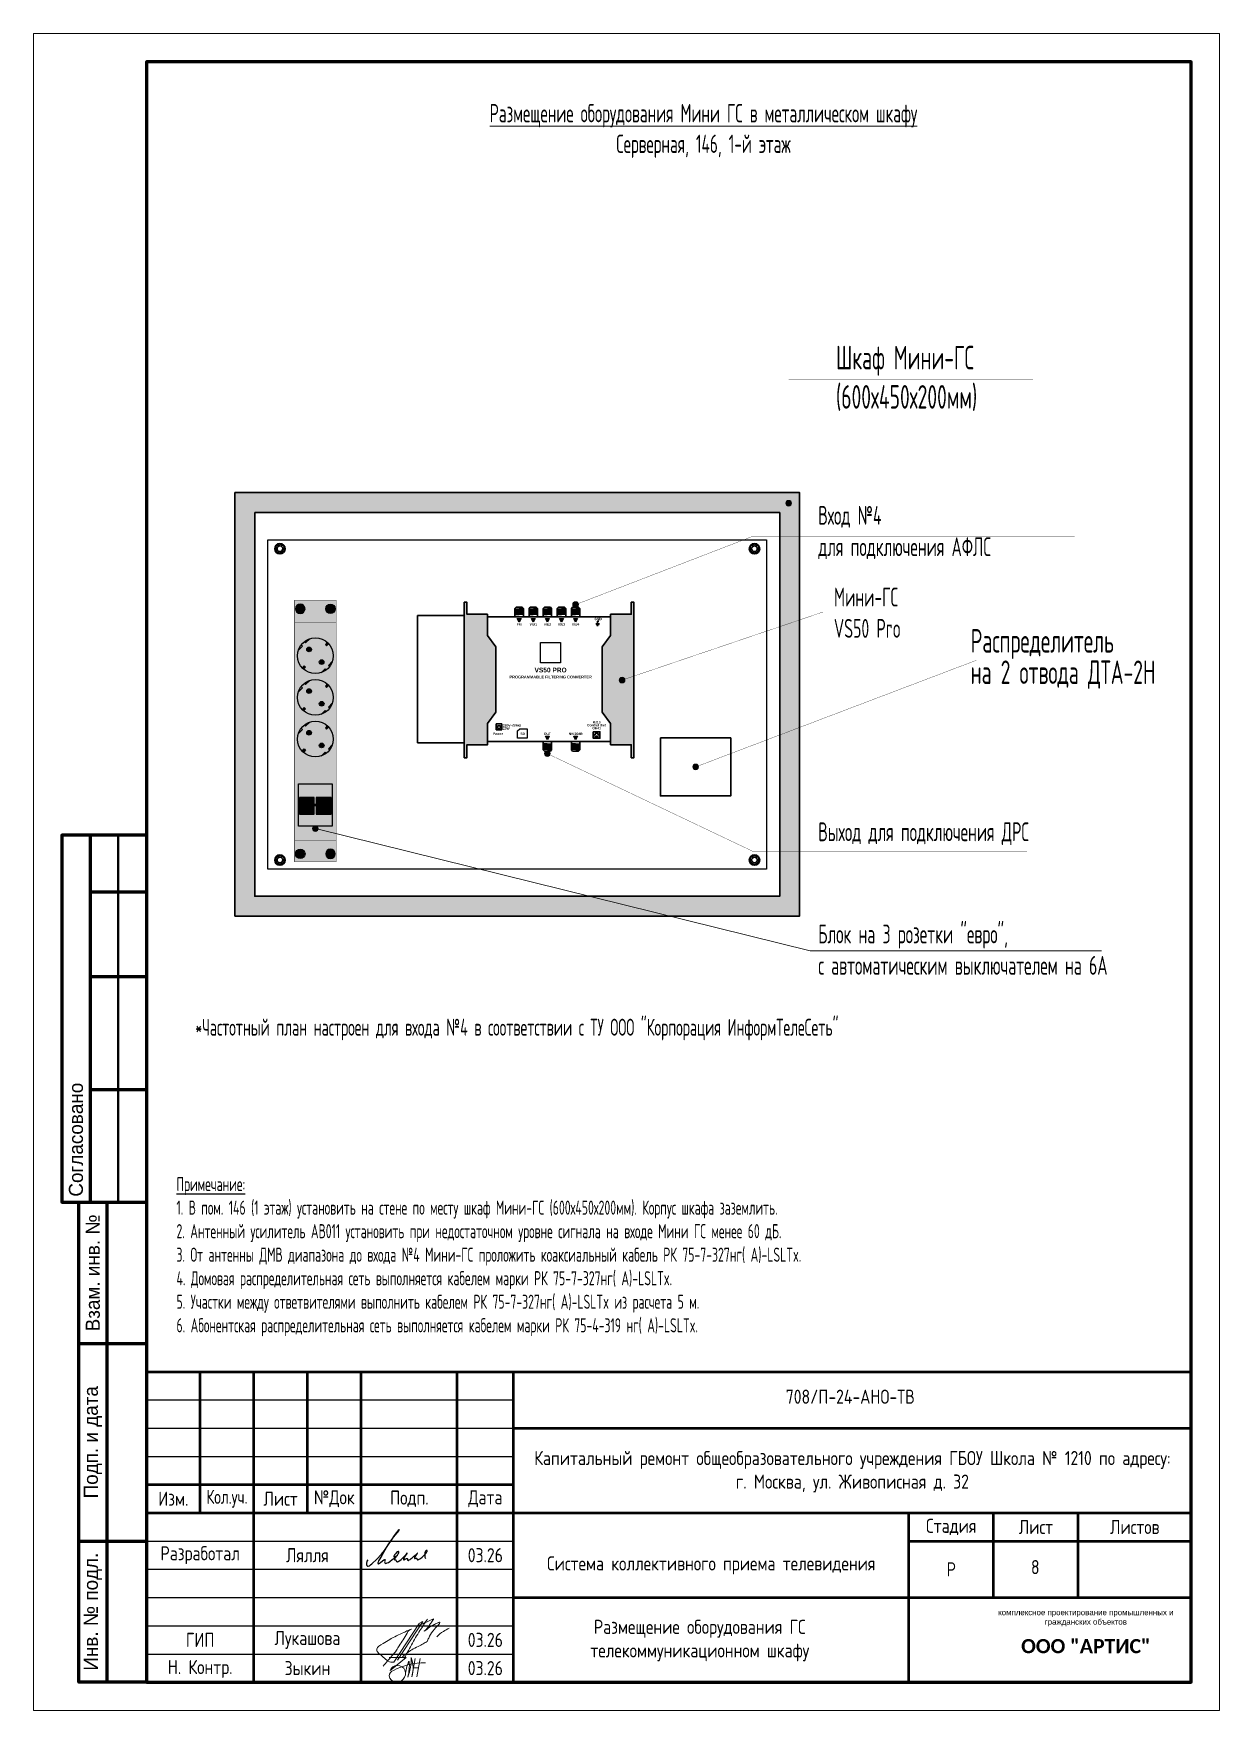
# Model space of a CAD drawing. Header units: millimetres. Extents: x -259793 to 503324, y -44556 to 93494.
# Drawn here: x 67946 to 88946, y 61927 to 91627 of the extents above; entities that cross this region are included whole.
import ezdxf
from ezdxf.enums import TextEntityAlignment as Align

# ---------------------------------------------------------------- set-up
doc = ezdxf.new("R2010")
doc.units = ezdxf.units.MM
for name, color, linetype in [('__НАДПИСИ', 7, 'Continuous'), ('СОТ', 7, 'Continuous'), ('стена', 20, 'Continuous')]:
    doc.layers.add(name, color=color, linetype=linetype)
for name, color, linetype, lineweight in [('__ФОРМАТ', 7, 'Continuous', 40), ('Text', 7, 'Continuous', 15), ('Выноски', 5, 'Continuous', 15), ('Подписи', 7, 'Continuous', 13)]:
    doc.layers.add(name, color=color, linetype=linetype, lineweight=lineweight)
doc.layers.add('Границы листа', color=7, linetype='Continuous', lineweight=0, plot=False)
doc.layers.add('ОФ_подписи', color=5, linetype='Continuous', lineweight=13, true_color=0x0000ff)
doc.styles.add('Arial', font='arial.ttf', dxfattribs={"height": 9.8})
doc.styles.add('GOST 2.304 type A', font='', dxfattribs={"height": 250})
doc.styles.add('ISOCPEUR', font='isocpeur.ttf', dxfattribs={"width": 0.9, "height": 350})
doc.styles.add('Mipgost_5', font='', dxfattribs={"height": 250})
doc.styles.add('RubezhCAD', font='', dxfattribs={"oblique": 10})
doc.styles.get("Standard").update_dxf_attribs({"font": ''})
doc.styles.add('TEXT', font='', dxfattribs={"width": 0.75})
doc.styles.add('ГОСТ 2.304', font='')
doc.styles.get('GOST 2.304 type A').set_extended_font_data('GOST 2.304 type A')
doc.styles.get('Mipgost_5').set_extended_font_data('Mipgost')
doc.styles.get('RubezhCAD').set_extended_font_data('GOST type A')
doc.styles.get('Standard').set_extended_font_data('GOST type B')
doc.styles.get('TEXT').set_extended_font_data('GOST type A')
doc.styles.get('ГОСТ 2.304').set_extended_font_data('GOST 2.304 type A')

# ---------------------------------------------------------------- blocks, each defined once
blk = doc.blocks.new('A$C27167704')
at = {"lineweight": 25}
h = blk.add_hatch(color=251, dxfattribs=at)
h.set_gradient(color1=(139, 142, 133), color2=(120, 125, 115), tint=0.46, name='INVHEMISPHERICAL')
h.paths.add_polyline_path([(0, 0), (600, 0), (600, -450), (0, -450)])
h.paths.add_polyline_path([(21.1, -21.1), (578.9, -21.1), (578.9, -428.9), (21.1, -428.9)], flags=16)
at = {"lineweight": 30}
for p, q in [((47.9, -54.4), (43.4, -57)), ((43.4, -57), (43.4, -62.2)), ((43.4, -62.2), (47.9, -64.8)), ((52.4, -57), (47.9, -54.4)), ((47.9, -64.8), (52.4, -62.2)), ((52.4, -62.2), (52.4, -57)), ((547.6, -57), (552.1, -54.4)), ((547.6, -62.2), (547.6, -57)), ((552.1, -64.8), (547.6, -62.2)), ((552.1, -54.4), (556.6, -57)), ((556.6, -62.2), (552.1, -64.8)), ((556.6, -57), (556.6, -62.2)), ((43.4, -387.8), (47.9, -385.2)), ((43.4, -393), (43.4, -387.8)), ((47.9, -385.2), (52.4, -387.8)), ((52.4, -387.8), (52.4, -393)), ((552.1, -385.2), (547.6, -387.8)), ((547.6, -387.8), (547.6, -393)), ((556.6, -387.8), (552.1, -385.2)), ((556.6, -393), (556.6, -387.8)), ((47.9, -395.6), (43.4, -393)), ((52.4, -393), (47.9, -395.6)), ((547.6, -393), (552.1, -395.6)), ((552.1, -395.6), (556.6, -393))]:
    blk.add_line(p, q, dxfattribs=at)
for points in [[(0, 0), (600, 0), (600, -450), (0, -450)], [(21.1, -21.1), (578.9, -21.1), (578.9, -428.9), (21.1, -428.9)]]:
    blk.add_lwpolyline(points, close=True, dxfattribs=at)
blk.add_lwpolyline([(35, -50), (565, -50), (565, -400), (35, -400)], close=True)
for centre, radius in [((47.9, -59.6), 5.52), ((47.9, -59.6), 3), ((552.1, -59.6), 5.52), ((552.1, -59.6), 3), ((47.9, -390.4), 5.52), ((47.9, -390.4), 3), ((552.1, -390.4), 5.52), ((552.1, -390.4), 3)]:
    blk.add_circle(centre, radius, dxfattribs=at)
blk = doc.blocks.new('A$C5A1165F7')
at = {"true_color": 0xc7c7c7}
h = blk.add_hatch(color=9, dxfattribs=at)
h.set_gradient(color1=(93, 101, 98), color2=(179, 179, 179), tint=0.43, name='SPHERICAL')
h.paths.add_polyline_path([(10, 5, 1), (0, 5, 1)])
h = blk.add_hatch(color=250)
h.set_gradient(color1=(39, 42, 41), color2=(103, 113, 116), tint=0.43, name='SPHERICAL')
h.paths.add_polyline_path([(5, 6.4), (4, 7.4), (2.6, 6), (3.6, 5), (2.6, 4), (4, 2.6), (5, 3.6), (6, 2.6), (7.4, 4), (6.4, 5), (7.4, 6), (6, 7.4)])
at = {"color": 49, "lineweight": 25, "true_color": 0x474747}
blk.add_lwpolyline([(6.4, 5), (7.4, 6), (6, 7.4), (5, 6.4), (4, 7.4), (2.6, 6), (3.6, 5), (2.6, 4), (4, 2.6), (5, 3.6), (6, 2.6), (7.4, 4), (6.4, 5)], dxfattribs=at)
blk.add_circle((5, 5), 5, dxfattribs=at)
blk = doc.blocks.new('A$C370C6F25')
at = {"lineweight": 25}
h = blk.add_hatch(color=251, dxfattribs=at)
h.set_gradient(color1=(102, 106, 98), color2=(120, 120, 110), rotation=90, tint=0.43)
h.paths.add_polyline_path([(0, 0), (278.3, 0), (278.3, 44), (0, 44)])
h = blk.add_hatch(color=256, dxfattribs=at)
h.dxf.hatch_style = 1
h.set_gradient(color1=(147, 144, 128), color2=(180, 178, 167), rotation=180, tint=1, name='CURVED')
h.paths.add_polyline_path([(83.1, 40), (38.1, 40), (38.1, 4), (83.1, 4)])
h.paths.add_polyline_path([(68.6, 23.1), (50.6, 23.1), (50.6, 39), (68.6, 39)], flags=16)
h.paths.add_polyline_path([(65.6, 25), (53.8, 25), (53.8, 37), (65.6, 37)], flags=0)
h.paths.add_polyline_path([(61.4, 25), (59.7, 25), (59.7, 37), (61.4, 37)], flags=0)
h = blk.add_hatch(color=256, dxfattribs=at)
h.dxf.hatch_style = 1
h.set_gradient(color1=(83, 80, 70), color2=(107, 104, 91), tint=1, name='CURVED')
h.paths.add_polyline_path([(68.6, 39), (50.6, 39), (50.6, 23.1), (68.6, 23.1)])
h.paths.add_polyline_path([(65.6, 25), (53.8, 25), (53.8, 37), (65.6, 37)], flags=16)
h.paths.add_polyline_path([(61.4, 25), (59.7, 25), (59.7, 37), (61.4, 37)], flags=16)
h = blk.add_hatch(color=256, dxfattribs=at)
h.dxf.hatch_style = 1
h.set_gradient(color1=(82, 163, 0), color2=(41, 82, 0), rotation=90, tint=1, name='INVCYLINDER')
h.paths.add_polyline_path([(65.6, 37), (61.4, 37), (61.4, 25), (65.6, 25)])
h.paths.add_polyline_path([(53.8, 25), (59.7, 25), (59.7, 37), (53.8, 37)])
h = blk.add_hatch(color=256, dxfattribs=at)
h.dxf.hatch_style = 1
h.set_gradient(color1=(82, 163, 0), color2=(41, 82, 0), rotation=90, tint=1, name='INVCYLINDER')
h.paths.add_polyline_path([(59.7, 37), (61.4, 37), (61.4, 7.2), (59.7, 7.2)])
h = blk.add_hatch(color=256, dxfattribs=at)
h.dxf.hatch_style = 1
h.set_gradient(color1=(63, 62, 54), color2=(138, 134, 117), rotation=90, tint=1, name='CURVED')
h.paths.add_polyline_path([(116.8, 11.7), (115.5, 10.4, 0.716992), (149.5, 22, 1), (111.5, 22, 0.080786), (112.5, 16)])
h = blk.add_hatch(color=256, dxfattribs=at)
h.dxf.hatch_style = 1
h.set_gradient(color1=(63, 62, 54), color2=(138, 134, 117), rotation=270, tint=1, name='CURVED')
h.paths.add_polyline_path([(149.5, 22, 0.233447), (142.1, 37.1), (140.8, 35.8), (136.6, 40, 0.512137), (111.5, 22, 1)])
h = blk.add_hatch(color=256, dxfattribs=at)
h.dxf.hatch_style = 1
h.set_gradient(color1=(63, 62, 54), color2=(138, 134, 117), rotation=270, tint=1, name='CURVED')
h.paths.add_polyline_path([(149.5, 22, 0.080786), (148.6, 28), (144.3, 32.3), (145.6, 33.6, 0.716992), (111.5, 22, 1)])
h = blk.add_hatch(color=256, dxfattribs=at)
h.dxf.hatch_style = 1
h.set_gradient(color1=(36, 35, 30), color2=(69, 67, 59), tint=1, name='CURVED')
h.paths.add_polyline_path([(141.1, 10), (142.5, 11.4), (144.7, 9.3, 0.270091), (148.6, 28), (144.3, 32.3), (145.6, 33.6, 0.033002), (144, 35.4, 0.033002), (142.1, 37.1), (140.8, 35.8), (136.6, 40, 0.270091), (117.8, 36.1), (120, 34), (118.5, 32.6), (116.4, 34.7, 0.270091), (112.5, 16), (116.8, 11.7), (115.5, 10.4, 0.033002), (117.1, 8.6, 0.033002), (119, 6.9), (120.3, 8.2), (124.5, 4, 0.270091), (143.2, 7.9)])
h.paths.add_polyline_path([(122.1, 13.5, -1), (125.6, 17.1, -1)], flags=16)
h.paths.add_polyline_path([(135.5, 26.9, -1), (139, 30.5, -1)], flags=16)
h = blk.add_hatch(color=254)
h.set_gradient(color1=(226, 228, 228), color2=(37, 39, 39), rotation=90, tint=0.65, name='INVCYLINDER')
h.paths.add_polyline_path([(118.5, 32.6), (120, 34), (117.8, 36.1), (116.4, 34.7)])
h = blk.add_hatch(color=256, dxfattribs=at)
h.dxf.hatch_style = 1
h.set_gradient(color1=(63, 62, 54), color2=(138, 134, 117), rotation=90, tint=1, name='CURVED')
h.paths.add_polyline_path([(161, 11.7), (159.7, 10.4, 0.716992), (193.8, 22, 1), (155.8, 22, 0.080786), (156.8, 16)])
h = blk.add_hatch(color=256, dxfattribs=at)
h.dxf.hatch_style = 1
h.set_gradient(color1=(63, 62, 54), color2=(138, 134, 117), rotation=270, tint=1, name='CURVED')
h.paths.add_polyline_path([(193.8, 22, 0.233447), (186.4, 37.1), (185.1, 35.8), (180.9, 40, 0.512137), (155.8, 22, 1)])
h = blk.add_hatch(color=256, dxfattribs=at)
h.dxf.hatch_style = 1
h.set_gradient(color1=(63, 62, 54), color2=(138, 134, 117), rotation=270, tint=1, name='CURVED')
h.paths.add_polyline_path([(193.8, 22, 0.080786), (192.9, 28), (188.6, 32.3), (189.9, 33.6, 0.716992), (155.8, 22, 1)])
h = blk.add_hatch(color=256, dxfattribs=at)
h.dxf.hatch_style = 1
h.set_gradient(color1=(36, 35, 30), color2=(69, 67, 59), tint=1, name='CURVED')
h.paths.add_polyline_path([(185.4, 10), (186.8, 11.4), (189, 9.3, 0.270091), (192.9, 28), (188.6, 32.3), (189.9, 33.6, 0.033002), (188.3, 35.4, 0.033002), (186.4, 37.1), (185.1, 35.8), (180.9, 40, 0.270091), (162.1, 36.1), (164.2, 34), (162.8, 32.6), (160.7, 34.7, 0.270091), (156.8, 16), (161, 11.7), (159.7, 10.4, 0.033002), (161.4, 8.6, 0.033002), (163.3, 6.9), (164.6, 8.2), (168.8, 4, 0.270091), (187.5, 7.9)])
h.paths.add_polyline_path([(166.3, 13.5, -1), (169.9, 17.1, -1)], flags=16)
h.paths.add_polyline_path([(179.8, 26.9, -1), (183.3, 30.5, -1)], flags=16)
h = blk.add_hatch(color=254)
h.set_gradient(color1=(226, 228, 228), color2=(37, 39, 39), rotation=90, tint=0.65, name='INVCYLINDER')
h.paths.add_polyline_path([(162.8, 32.6), (164.2, 34), (162.1, 36.1), (160.7, 34.7)])
h = blk.add_hatch(color=256, dxfattribs=at)
h.dxf.hatch_style = 1
h.set_gradient(color1=(63, 62, 54), color2=(138, 134, 117), rotation=90, tint=1, name='CURVED')
h.paths.add_polyline_path([(205.3, 11.7), (204, 10.4, 0.716992), (238.1, 22, 1), (200.1, 22, 0.080786), (201.1, 16)])
h = blk.add_hatch(color=256, dxfattribs=at)
h.dxf.hatch_style = 1
h.set_gradient(color1=(63, 62, 54), color2=(138, 134, 117), rotation=270, tint=1, name='CURVED')
h.paths.add_polyline_path([(238.1, 22, 0.233447), (230.7, 37.1), (229.4, 35.8), (225.1, 40, 0.512137), (200.1, 22, 1)])
h = blk.add_hatch(color=256, dxfattribs=at)
h.dxf.hatch_style = 1
h.set_gradient(color1=(63, 62, 54), color2=(138, 134, 117), rotation=270, tint=1, name='CURVED')
h.paths.add_polyline_path([(238.1, 22, 0.080786), (237.1, 28), (232.9, 32.3), (234.2, 33.6, 0.716992), (200.1, 22, 1)])
h = blk.add_hatch(color=256, dxfattribs=at)
h.dxf.hatch_style = 1
h.set_gradient(color1=(36, 35, 30), color2=(69, 67, 59), tint=1, name='CURVED')
h.paths.add_polyline_path([(229.7, 10), (231.1, 11.4), (233.2, 9.3, 0.270091), (237.1, 28), (232.9, 32.3), (234.2, 33.6, 0.033002), (232.6, 35.4, 0.033002), (230.7, 37.1), (229.4, 35.8), (225.1, 40, 0.270091), (206.4, 36.1), (208.5, 34), (207.1, 32.6), (205, 34.7, 0.270091), (201.1, 16), (205.3, 11.7), (204, 10.4, 0.033002), (205.7, 8.6, 0.033002), (207.6, 6.9), (208.9, 8.2), (213.1, 4, 0.270091), (231.8, 7.9)])
h.paths.add_polyline_path([(210.6, 13.5, -1), (214.2, 17.1, -1)], flags=16)
h.paths.add_polyline_path([(224.1, 26.9, -1), (227.6, 30.5, -1)], flags=16)
h = blk.add_hatch(color=254)
h.set_gradient(color1=(226, 228, 228), color2=(37, 39, 39), rotation=90, tint=0.65, name='INVCYLINDER')
h.paths.add_polyline_path([(207.1, 32.6), (208.5, 34), (206.4, 36.1), (205, 34.7)])
h = blk.add_hatch(color=256, dxfattribs=at)
h.dxf.hatch_style = 1
h.set_gradient(color1=(83, 80, 70), color2=(107, 104, 91), tint=1, name='CURVED')
h.paths.add_polyline_path([(68.6, 21.2), (50.6, 21.2), (50.6, 5.2), (68.6, 5.2)])
h.paths.add_polyline_path([(65.6, 7.2), (53.8, 7.2), (53.8, 19.2), (65.6, 19.2)], flags=16)
h.paths.add_polyline_path([(61.4, 7.2), (59.7, 7.2), (59.7, 19.2), (61.4, 19.2)], flags=16)
h = blk.add_hatch(color=256, dxfattribs=at)
h.dxf.hatch_style = 1
h.set_gradient(color1=(82, 163, 0), color2=(41, 82, 0), rotation=90, tint=1, name='INVCYLINDER')
h.paths.add_polyline_path([(65.6, 19.2), (61.4, 19.2), (61.4, 7.2), (65.6, 7.2)])
h.paths.add_polyline_path([(53.8, 7.2), (59.7, 7.2), (59.7, 19.2), (53.8, 19.2)])
h = blk.add_hatch(color=256, dxfattribs=at)
h.dxf.hatch_style = 1
h.set_gradient(color1=(10, 11, 11), color2=(0, 0, 0), tint=1, name='INVSPHERICAL')
h.paths.add_polyline_path([(139.8, 28.7, 1), (134.8, 28.7, 1)])
h = blk.add_hatch(color=256, dxfattribs=at)
h.dxf.hatch_style = 1
h.set_gradient(color1=(10, 11, 11), color2=(0, 0, 0), tint=1, name='INVSPHERICAL')
h.paths.add_polyline_path([(184, 28.7, 1), (179, 28.7, 1)])
h = blk.add_hatch(color=256, dxfattribs=at)
h.dxf.hatch_style = 1
h.set_gradient(color1=(10, 11, 11), color2=(0, 0, 0), tint=1, name='INVSPHERICAL')
h.paths.add_polyline_path([(228.3, 28.7, 1), (223.3, 28.7, 1)])
h = blk.add_hatch(color=256, dxfattribs=at)
h.dxf.hatch_style = 1
h.set_gradient(color1=(63, 62, 54), color2=(138, 134, 117), rotation=90, tint=1, name='CURVED')
h.paths.add_polyline_path([(120.3, 8.2), (119, 6.9, 0.082938), (124.5, 4)])
h = blk.add_hatch(color=256, dxfattribs=at)
h.dxf.hatch_style = 1
h.set_gradient(color1=(10, 11, 11), color2=(0, 0, 0), tint=1, name='INVSPHERICAL')
h.paths.add_polyline_path([(126.3, 15.3, 1), (121.3, 15.3, 1)])
h = blk.add_hatch(color=254)
h.set_gradient(color1=(226, 228, 228), color2=(37, 39, 39), rotation=90, tint=0.65, name='INVCYLINDER')
h.paths.add_polyline_path([(143.3, 7.9), (144.7, 9.3), (142.5, 11.4), (141.1, 10)])
h = blk.add_hatch(color=256, dxfattribs=at)
h.dxf.hatch_style = 1
h.set_gradient(color1=(63, 62, 54), color2=(138, 134, 117), rotation=90, tint=1, name='CURVED')
h.paths.add_polyline_path([(164.6, 8.2), (163.3, 6.9, 0.082938), (168.8, 4)])
h = blk.add_hatch(color=256, dxfattribs=at)
h.dxf.hatch_style = 1
h.set_gradient(color1=(10, 11, 11), color2=(0, 0, 0), tint=1, name='INVSPHERICAL')
h.paths.add_polyline_path([(170.6, 15.3, 1), (165.6, 15.3, 1)])
h = blk.add_hatch(color=254)
h.set_gradient(color1=(226, 228, 228), color2=(37, 39, 39), rotation=90, tint=0.65, name='INVCYLINDER')
h.paths.add_polyline_path([(187.6, 7.9), (189, 9.3), (186.8, 11.4), (185.4, 10)])
h = blk.add_hatch(color=256, dxfattribs=at)
h.dxf.hatch_style = 1
h.set_gradient(color1=(63, 62, 54), color2=(138, 134, 117), rotation=90, tint=1, name='CURVED')
h.paths.add_polyline_path([(208.9, 8.2), (207.6, 6.9, 0.082938), (213.1, 4)])
h = blk.add_hatch(color=256, dxfattribs=at)
h.dxf.hatch_style = 1
h.set_gradient(color1=(10, 11, 11), color2=(0, 0, 0), tint=1, name='INVSPHERICAL')
h.paths.add_polyline_path([(214.9, 15.3, 1), (209.9, 15.3, 1)])
h = blk.add_hatch(color=254)
h.set_gradient(color1=(226, 228, 228), color2=(37, 39, 39), rotation=90, tint=0.65, name='INVCYLINDER')
h.paths.add_polyline_path([(231.8, 7.9), (233.3, 9.3), (231.1, 11.4), (229.7, 10)])
for p, q in [((140.8, 35.8), (136.6, 40)), ((142.1, 37.1), (140.8, 35.8)), ((185.1, 35.8), (180.9, 40)), ((186.4, 37.1), (185.1, 35.8)), ((229.4, 35.8), (225.1, 40)), ((230.7, 37.1), (229.4, 35.8)), ((145.6, 33.6), (144.3, 32.3)), ((148.6, 28), (144.3, 32.3)), ((189.9, 33.6), (188.6, 32.3)), ((192.9, 28), (188.6, 32.3)), ((234.2, 33.6), (232.9, 32.3)), ((237.1, 28), (232.9, 32.3)), ((116.8, 11.7), (112.5, 16)), ((115.5, 10.4), (116.8, 11.7)), ((119, 6.9), (120.3, 8.2)), ((124.5, 4), (120.3, 8.2)), ((161, 11.7), (156.8, 16)), ((159.7, 10.4), (161, 11.7)), ((163.3, 6.9), (164.6, 8.2)), ((168.8, 4), (164.6, 8.2)), ((205.3, 11.7), (201.1, 16)), ((204, 10.4), (205.3, 11.7)), ((207.6, 6.9), (208.9, 8.2)), ((213.1, 4), (208.9, 8.2))]:
    blk.add_line(p, q)
at = {"const_width": 0.4}
blk.add_lwpolyline([(0, 0), (278.3, 0), (278.3, 44), (0, 44)], close=True, dxfattribs=at)
for points in [[(23, 0), (23, 44)], [(254.5, 0), (254.5, 44)]]:
    blk.add_lwpolyline(points, dxfattribs=at)
at = {"color": 251, "lineweight": 25}
blk.add_lwpolyline([(83.1, 40), (83.1, 4), (38.1, 4), (38.1, 40)], close=True, dxfattribs=at)
at = {"lineweight": 25}
for points in [[(68.6, 23.1), (68.6, 39), (50.6, 39), (50.6, 23.1)], [(65.6, 25), (65.6, 37), (53.8, 37), (53.8, 25)], [(61.4, 25), (61.4, 37), (59.7, 37), (59.7, 25)], [(59.7, 37), (61.4, 37), (61.4, 7.2), (59.7, 7.2)], [(116.4, 34.7), (117.8, 36.1), (120, 34), (118.5, 32.6)], [(160.7, 34.7), (162.1, 36.1), (164.2, 34), (162.8, 32.6)], [(205, 34.7), (206.4, 36.1), (208.5, 34), (207.1, 32.6)], [(68.6, 5.2), (68.6, 21.2), (50.6, 21.2), (50.6, 5.2)], [(65.6, 7.2), (65.6, 19.2), (53.8, 19.2), (53.8, 7.2)], [(61.4, 7.2), (61.4, 19.2), (59.7, 19.2), (59.7, 7.2)], [(143.3, 7.9), (144.7, 9.3), (142.5, 11.4), (141.1, 10)], [(187.6, 7.9), (189, 9.3), (186.8, 11.4), (185.4, 10)], [(231.8, 7.9), (233.3, 9.3), (231.1, 11.4), (229.7, 10)]]:
    blk.add_lwpolyline(points, close=True, dxfattribs=at)
for centre, radius in [((130.5, 22), 19), ((174.8, 22), 19), ((219.1, 22), 19), ((137.3, 28.7), 2.5), ((181.5, 28.7), 2.5), ((225.8, 28.7), 2.5), ((123.8, 15.3), 2.5), ((168.1, 15.3), 2.5), ((212.4, 15.3), 2.5)]:
    blk.add_circle(centre, radius)
blk.add_blockref('A$C5A1165F7', (3.5, 33), dxfattribs=at)
at = {"lineweight": 25, "xscale": -1}
blk.add_blockref('A$C5A1165F7', (274, 33), dxfattribs=at)
at = {"lineweight": 25, "xscale": -1, "rotation": 180}
blk.add_blockref('A$C5A1165F7', (3.5, 11), dxfattribs=at)
at = {"lineweight": 25, "rotation": 180}
blk.add_blockref('A$C5A1165F7', (274, 11), dxfattribs=at)
blk = doc.blocks.new('A$C1F0C025E')
h = blk.add_hatch(color=253)
h.dxf.hatch_style = 1
h.paths.add_polyline_path([(49.6, -151), (52.5, -151), (52.5, -137.1), (74.5, -137.1), (74.5, -114.6), (83.4, -102.6), (83.4, -33.2), (74.5, -21), (74.5, 1.5), (52.5, 1.5), (52.5, 14.3), (49.6, 14.3)])
h = blk.add_hatch(color=253)
h.dxf.hatch_style = 1
h.paths.add_polyline_path([(230, 14.3), (227.1, 14.3), (227.1, 1.5), (205.1, 1.5), (205.1, -21), (196.3, -33.2), (196.3, -102.6), (205.1, -114.6), (205.1, -137.1), (227.1, -137.1), (227.1, -151), (230, -151)])
h = blk.add_hatch(color=256)
h.dxf.hatch_style = 1
h.paths.add_polyline_path([(108, -7), (106, -3), (110, -3)])
h = blk.add_hatch(color=256)
h.dxf.hatch_style = 1
h.paths.add_polyline_path([(123, -7), (121, -3), (125, -3)])
h = blk.add_hatch(color=256)
h.dxf.hatch_style = 1
h.paths.add_polyline_path([(138, -7), (136, -3), (140, -3)])
h = blk.add_hatch(color=256)
h.dxf.hatch_style = 1
h.paths.add_polyline_path([(153, -7), (151, -3), (155, -3)])
h = blk.add_hatch(color=256)
h.dxf.hatch_style = 1
h.paths.add_polyline_path([(168, -7), (166, -3), (170, -3)])
h = blk.add_hatch(color=256)
h.dxf.hatch_style = 1
h.paths.add_polyline_path([(138, -131.9), (136, -127.9), (140, -127.9)])
h = blk.add_hatch(color=256)
h.dxf.hatch_style = 1
h.paths.add_polyline_path([(168, -131.9), (166, -127.9), (170, -127.9)])
at = {"linetype": 'Continuous', "lineweight": 30}
for p, q in [((0, -135), (0, 0)), ((0, 0), (49.6, 0)), ((104.8, 9.1), (103.5, 7.6)), ((112.5, 7.6), (111.2, 9.1)), ((119.8, 9.1), (118.5, 7.6)), ((127.5, 7.6), (126.2, 9.1)), ((134.8, 9.1), (133.5, 7.6)), ((142.5, 7.6), (141.2, 9.1)), ((149.8, 9.1), (148.5, 7.6)), ((157.5, 7.6), (156.2, 9.1)), ((164.8, 9.1), (163.5, 7.6)), ((172.5, 7.6), (171.2, 9.1)), ((74.5, -1.1), (205.1, -1.1)), ((49.6, -135), (0, -135)), ((74.5, -133.7), (205.1, -133.7)), ((134.8, -144), (133.5, -142.5)), ((142.5, -142.5), (141.2, -144)), ((164.8, -144), (163.5, -142.5)), ((172.5, -142.5), (171.2, -144)), ((189.3, -130.2), (189.3, -128.1)), ((189.3, -128.1), (191.3, -128.1)), ((191.3, -130.2), (191.3, -128.1))]:
    blk.add_line(p, q, dxfattribs=at)
at = {"lineweight": 30}
for p, q in [((112.5, 7.6), (103.5, 6.9)), ((112.5, 6.8), (103.5, 6)), ((112.5, 5.9), (103.5, 5.2)), ((112.5, 5.1), (103.5, 4.3)), ((112.5, 4.2), (103.5, 3.5)), ((112.5, 3.4), (103.5, 2.7)), ((112.5, 2.5), (103.5, 1.8)), ((112.5, 1.7), (103.5, 1)), ((127.5, 7.6), (118.5, 6.9)), ((127.5, 6.8), (118.5, 6)), ((127.5, 5.9), (118.5, 5.2)), ((127.5, 5.1), (118.5, 4.3)), ((127.5, 4.2), (118.5, 3.5)), ((127.5, 3.4), (118.5, 2.7)), ((127.5, 2.5), (118.5, 1.8)), ((127.5, 1.7), (118.5, 1)), ((142.5, 7.6), (133.5, 6.9)), ((142.5, 6.8), (133.5, 6)), ((142.5, 5.9), (133.5, 5.2)), ((142.5, 5.1), (133.5, 4.3)), ((142.5, 4.2), (133.5, 3.5)), ((142.5, 3.4), (133.5, 2.7)), ((142.5, 2.5), (133.5, 1.8)), ((142.5, 1.7), (133.5, 1)), ((157.5, 7.6), (148.5, 6.9)), ((157.5, 6.8), (148.5, 6)), ((157.5, 5.9), (148.5, 5.2)), ((157.5, 5.1), (148.5, 4.3)), ((157.5, 4.2), (148.5, 3.5)), ((157.5, 3.4), (148.5, 2.7)), ((157.5, 2.5), (148.5, 1.8)), ((157.5, 1.7), (148.5, 1)), ((172.5, 7.6), (163.5, 6.9)), ((172.5, 6.8), (163.5, 6)), ((172.5, 5.9), (163.5, 5.2)), ((172.5, 5.1), (163.5, 4.3)), ((172.5, 4.2), (163.5, 3.5)), ((172.5, 3.4), (163.5, 2.7)), ((172.5, 2.5), (163.5, 1.8)), ((172.5, 1.7), (163.5, 1)), ((189.3, -8.6), (193.5, -8.6)), ((189.8, -9.4), (192.9, -9.4)), ((190.6, -10.4), (192.1, -10.4)), ((192.8, -5.9), (191.4, -5.9)), ((191.4, -5.9), (191.4, -8.6)), ((142.5, -136.6), (133.5, -135.8)), ((142.5, -137.4), (133.5, -136.7)), ((142.5, -138.3), (133.5, -137.5)), ((142.5, -139.1), (133.5, -138.4)), ((142.5, -140), (133.5, -139.2)), ((142.5, -140.8), (133.5, -140.1)), ((142.5, -141.7), (133.5, -140.9)), ((142.5, -142.5), (133.5, -141.8)), ((172.5, -136.6), (163.5, -135.8)), ((172.5, -137.4), (163.5, -136.7)), ((172.5, -138.3), (163.5, -137.5)), ((172.5, -139.1), (163.5, -138.4)), ((172.5, -140), (163.5, -139.2)), ((172.5, -140.8), (163.5, -140.1)), ((172.5, -141.7), (163.5, -140.9)), ((172.5, -142.5), (163.5, -141.8))]:
    blk.add_line(p, q, dxfattribs=at)
at = {"linetype": 'Continuous', "lineweight": 30}
for points in [[(74.5, 1.5), (74.5, -21), (83.4, -33.2), (83.4, -102.6), (74.5, -114.6), (74.5, -137.1), (52.5, -137.1), (52.5, -151), (49.6, -151), (49.6, 14.3), (52.5, 14.3), (52.5, 1.5), (74.5, 1.5)], [(112.5, 7.6), (112.5, -1.1), (103.5, -1.1), (103.5, 7.6)], [(104.8, 9.1), (111.2, 9.1)], [(127.5, 7.6), (127.5, -1.1), (118.5, -1.1), (118.5, 7.6)], [(119.8, 9.1), (126.2, 9.1)], [(142.5, 7.6), (142.5, -1.1), (133.5, -1.1), (133.5, 7.6)], [(134.8, 9.1), (141.2, 9.1)], [(157.5, 7.6), (157.5, -1.1), (148.5, -1.1), (148.5, 7.6)], [(149.8, 9.1), (156.2, 9.1)], [(172.5, 7.6), (172.5, -1.1), (163.5, -1.1), (163.5, 7.6)], [(164.8, 9.1), (171.2, 9.1)], [(205.1, 1.5), (205.1, -21), (196.3, -33.2), (196.3, -102.6), (205.1, -114.6), (205.1, -137.1), (227.1, -137.1), (227.1, -151), (230, -151), (230, 14.3), (227.1, 14.3), (227.1, 1.5), (205.1, 1.5)], [(187.3, -130.2), (187.3, -126.5), (188.8, -126.5), (188.8, -125.3), (189.8, -125.3), (189.8, -124.1), (190.3, -124.1)], [(193.4, -130.2), (193.4, -126.5), (191.9, -126.5), (191.9, -125.3), (190.9, -125.3), (190.9, -124.1), (190.3, -124.1)], [(142.5, -142.5), (142.5, -133.7), (133.5, -133.7), (133.5, -142.5)], [(172.5, -142.5), (172.5, -133.7), (163.5, -133.7), (163.5, -142.5)], [(134.8, -144), (141.2, -144)], [(164.8, -144), (171.2, -144)]]:
    blk.add_lwpolyline(points, dxfattribs=at)
for points in [[(108, -7), (106, -3), (110, -3), (108, -7)], [(123, -7), (121, -3), (125, -3), (123, -7)], [(138, -7), (136, -3), (140, -3), (138, -7)], [(153, -7), (151, -3), (155, -3), (153, -7)], [(168, -7), (166, -3), (170, -3), (168, -7)], [(108.6, -120.2), (116.4, -120.2), (116.4, -130.2), (106.2, -130.2), (106.2, -122.5), (108.6, -120.2)], [(138, -131.9), (136, -127.9), (140, -127.9), (138, -131.9)], [(168, -131.9), (166, -127.9), (170, -127.9), (168, -131.9)]]:
    blk.add_lwpolyline(points)
blk.add_lwpolyline([(130.6, -28.4), (152.1, -28.4), (152.1, -50.2), (130.6, -50.2)], close=True)
at = {"lineweight": 30}
for points in [[(83.6, -115.1), (89.5, -115.1), (89.5, -121.3), (83.6, -121.3)], [(85.1, -116.9), (88.1, -116.9), (88.1, -119.9), (85.1, -119.9)]]:
    blk.add_lwpolyline(points, close=True, dxfattribs=at)
at = {"linetype": 'Continuous', "lineweight": 30}
blk.add_lwpolyline([(186.8, -123.3), (193.8, -123.3), (193.8, -130.2), (186.8, -130.2)], close=True, dxfattribs=at)
at = {"line_spacing_factor": 0.75, "style": 'Arial'}
for s, insert, char_height, width, attachment_point in [('{\\fArial|b1|i0|c204|p34;FM', (108, -8.1), 2.5, 6.643, 2), ('{\\fArial|b1|i0|c204|p34;V/U1', (123, -8.1), 2.5, 6.643, 2), ('{\\fArial|b1|i0|c204|p34;V/U2', (138, -8.1), 2.5, 6.643, 2), ('{\\fArial|b1|i0|c204|p34;V/U3', (153, -8.1), 2.5, 6.643, 2), ('{\\fArial|b1|i0|c204|p34;V/U4', (168, -8.1), 2.5, 6.643, 2), ('{\\fArial|b1|i0|c204|p34;GND', (191.9, -2.3), 2.5, 6.643, 2), ('{\\fArial|b1|i0|c204|p34;PROGRAMMABLE FILTERING CONVERTER', (141.4, -63.7), 3, 100.467, 2), ('{\\fArial|b1|i0|c204|p34;VS50 PRO', (141.4, -55.3), 5, 44.62, 2), ('{\\fArial|b1|i0|c204|p34;Power', (85.5, -126.8), 2.5, 6.643, 8), ('{\\fArial|b1|i0|c204|p34;220V~/50Hz\\P20W', (90.7, -118.2), 2.5, 6.643, 4), ('{\\fArial|b1|i0|c204|p34;SD', (111.8, -126.8), 2.5, 6.643, 8), ('{\\fArial|b1|i0|c204|p34;OUT', (138, -126.8), 2.5, 6.643, 8), ('{\\fArial|b1|i0|c204|p34;NH-30dB', (168, -126.8), 2.5, 6.643, 8), ('{\\fArial|b1|i0|c204|p34;RJ10\\PControl Unit\\POH41', (190.3, -120.8), 2.5, 21.399, 8)]:
    blk.add_mtext(s, dxfattribs=dict(at, insert=insert, char_height=char_height, width=width, attachment_point=attachment_point))
blk = doc.blocks.new('*U1032')
for p, q in [((5, 155), (5, 90)), ((15, 155), (15, 90))]:
    blk.add_line(p, q)
at = {"lineweight": -2}
for p, q in [((10, 155), (10, 90)), ((10, 145), (20, 145)), ((10, 130), (20, 130)), ((10, 110), (20, 110)), ((13, 90), (13, 5)), ((8, 65), (20, 65)), ((8, 30), (20, 30))]:
    blk.add_line(p, q, dxfattribs=at)
blk.add_lwpolyline([(20, 5), (205, 5), (205, 292), (20, 292)], close=True, dxfattribs=at)
for points in [[(20, 155), (5, 155), (5, 90), (8, 90)], [(20, 5), (8, 5), (8, 90), (20, 90)]]:
    blk.add_lwpolyline(points, dxfattribs=at)
at = {"layer": 'Границы листа'}
blk.add_lwpolyline([(210, 0), (0, 0), (0, 297), (210, 297)], close=True, dxfattribs=at)
at = {"lineweight": 30, "style": 'Mipgost_5'}
blk.add_text('Согласовано', height=2.5, rotation=90, dxfattribs=at).set_placement((7.5, 91), align=Align.MIDDLE_LEFT)
for s, p in [('Взам. инв. №', (10.5, 77.5)), ('Подп. и дата', (10.5, 47.5)), ('Инв. № подл.', (10.5, 17.5))]:
    blk.add_text(s, height=2.5, rotation=90, dxfattribs=at).set_placement(p, align=Align.MIDDLE)
at = {"lineweight": 13, "oblique": 10, "flags": 8}
blk.add_attdef('ФОРМАТ', (170.94, 1.12), '', height=3, dxfattribs=at)
blk = doc.blocks.new('П_Зыкин')
at = {"layer": 'ОФ_подписи', "color": 5, "ltscale": 100, "transparency": 33554687}
for p, q in [((142, 249), (62, -174)), ((102, 37), (218, 37)), ((258, 249), (178, -174))]:
    blk.add_line(p, q, dxfattribs=at)
blk.add_lwpolyline([(-462, 273), (-74, 273), (-446, -30)], dxfattribs=at)
for centre, radius, start, end in [((-271, -94), 186, 314.2393, 159.9348), ((345, -1372), 1523, 88.8758, 117.8788), ((1109, -252), 1204, 158.7593, 174.231), ((-1024, 224), 1068, 337.8144, 2.8859), ((-849, 72), 852, 342.8308, 7.4815), ((-9, 182), 4.48, 8.9691, 155.6551), ((-643, 22), 732, 344.4555, 20.462), ((-318, -169), 151, 108.7568, 173.4251), ((-287, -115), 185, 191.5358, 322.3512)]:
    blk.add_arc(centre, radius, start, end, dxfattribs=at)
blk = doc.blocks.new('П_Лукашова')
at = {"layer": 'ОФ_подписи', "color": 5}
for p, q in [((221, 339), (-221, -339)), ((286, 371), (-156, -307)), ((283, 370), (218, 338))]:
    blk.add_line(p, q, dxfattribs=at)
for points in [[(366, 415), (236, 213), (85, -37), (-50, -300)], [(221, 301), (344, 360), (434, 401), (475, 416), (464, 395), (420, 336), (342, 232), (310, 203), (337, 221), (420, 283), (490, 322), (558, 352), (576, 358), (491, 240), (403, 113), (374, 49), (360, 20)], [(-221, -339), (-276, -344), (-368, -289), (-446, -221), (-505, -166), (-522, -116), (-412, -16), (-295, 56), (-173, 120), (-49, 179), (33, 216), (87, 237), (52, 221), (11, 167), (-59, 51), (-126, -52), (-177, -132), (-256, -231), (-409, -409)], [(360, 20), (294, -18), (203, -65), (91, -124), (-73, -248)], [(530, 102), (646, 199), (748, 254)]]:
    blk.add_spline(points, degree=3, dxfattribs=at)
blk = doc.blocks.new('штамп')
at = {"layer": '__ФОРМАТ', "linetype": 'Continuous', "lineweight": 50}
for p, q in [((531929, 45357), (531929, 50857)), ((531929, 50857), (550429, 50857)), ((532879, 48357), (532879, 50857)), ((533829, 45357), (533829, 50857)), ((534779, 48357), (534779, 50857)), ((535729, 45357), (535729, 50857)), ((537429, 45357), (537429, 50857)), ((538429, 45357), (538429, 50857)), ((550429, 45357), (550429, 50857)), ((538429, 49857), (550429, 49857)), ((531929, 48857), (538429, 48857)), ((531929, 48357), (550429, 48357)), ((545429, 45357), (545429, 48357)), ((546929, 46857), (546929, 48357)), ((548429, 46857), (548429, 48357)), ((545429, 47857), (550429, 47857)), ((538429, 46857), (550429, 46857)), ((531929, 45357), (550429, 45357))]:
    blk.add_line(p, q, dxfattribs=at)
at = {"layer": '__ФОРМАТ', "linetype": 'Continuous', "lineweight": -2}
for p, q in [((531929, 50357), (538429, 50357)), ((531929, 49857), (538429, 49857)), ((531929, 49357), (538429, 49357)), ((531929, 48857), (538429, 48857)), ((531929, 47857), (538429, 47857)), ((531929, 47357), (538429, 47357)), ((531929, 46857), (538429, 46857)), ((538429, 46857), (550429, 46857)), ((531929, 46357), (538429, 46357)), ((531929, 45857), (538429, 45857))]:
    blk.add_line(p, q, dxfattribs=at)
at = {"layer": 'Подписи', "color": 5, "lineweight": 25}
blk.add_lwpolyline([(535847, 47525), (535833, 47500), (535823, 47461), (535824, 47440), (535829, 47423), (535840, 47414), (535857, 47413), (535876, 47421), (535897, 47435), (535917, 47454), (536005, 47539), (536088, 47624), (536142, 47690), (536203, 47776), (536266, 47874), (536323, 47953), (536362, 48009), (536395, 48059), (536405, 48060), (536397, 48045), (536295, 47925), (536205, 47790), (536095, 47603), (536059, 47544), (536038, 47506), (536029, 47485), (536027, 47473), (536027, 47462), (536031, 47457), (536037, 47454), (536045, 47456), (536057, 47466), (536072, 47479), (536107, 47506), (536133, 47525), (536147, 47532), (536152, 47532), (536153, 47529), (536150, 47520), (536147, 47504), (536146, 47491), (536148, 47479), (536150, 47471), (536157, 47465), (536166, 47462), (536178, 47464), (536189, 47469), (536215, 47480), (536240, 47498), (536281, 47529), (536306, 47550), (536324, 47567), (536342, 47582), (536372, 47609), (536388, 47629), (536397, 47646), (536399, 47657), (536398, 47666), (536393, 47671), (536383, 47671), (536372, 47667), (536356, 47653), (536336, 47632), (536323, 47612), (536313, 47599), (536309, 47587), (536310, 47579), (536315, 47575), (536326, 47579), (536335, 47585), (536344, 47592), (536348, 47595), (536352, 47596), (536354, 47595), (536355, 47592), (536349, 47583), (536342, 47575), (536334, 47561), (536326, 47547), (536322, 47538), (536320, 47531), (536321, 47523), (536325, 47519), (536328, 47519), (536333, 47524), (536338, 47527), (536344, 47526), (536346, 47520), (536351, 47508), (536355, 47498), (536359, 47493), (536366, 47491), (536375, 47491), (536385, 47497), (536412, 47513), (536436, 47532), (536466, 47559), (536491, 47583), (536517, 47607), (536529, 47621), (536545, 47642), (536547, 47643), (536546, 47644), (536543, 47644), (536541, 47642), (536538, 47637), (536499, 47577), (536491, 47558), (536482, 47544), (536480, 47535), (536479, 47529), (536481, 47524), (536483, 47522), (536489, 47523), (536494, 47526), (536502, 47532), (536512, 47539), (536522, 47544), (536530, 47548), (536541, 47549), (536547, 47546), (536550, 47541), (536551, 47531), (536552, 47525), (536553, 47521), (536558, 47517), (536562, 47515), (536568, 47515), (536575, 47517), (536583, 47523), (536596, 47533), (536617, 47547), (536636, 47561), (536659, 47583), (536688, 47609), (536702, 47620), (536713, 47630), (536721, 47636), (536727, 47641), (536727, 47643), (536726, 47644), (536723, 47643), (536720, 47638), (536715, 47629), (536693, 47594), (536681, 47575), (536676, 47566), (536674, 47557), (536677, 47551), (536679, 47547), (536684, 47546), (536689, 47549), (536695, 47552), (536700, 47554), (536709, 47554), (536716, 47551), (536717, 47545), (536719, 47535), (536721, 47527), (536725, 47524), (536731, 47520), (536741, 47523), (536747, 47528), (536757, 47534), (536779, 47550), (536809, 47572), (536842, 47600), (536865, 47623), (536880, 47642), (536895, 47664), (536899, 47675), (536901, 47684), (536898, 47689), (536891, 47693), (536881, 47689), (536873, 47682), (536862, 47668), (536856, 47654), (536855, 47638), (536856, 47622), (536856, 47598), (536858, 47583), (536860, 47572), (536864, 47560), (536871, 47551)], dxfattribs=at)
at = {"layer": 'ОФ_подписи'}
for name, p, xscale, yscale, zscale in [('П_Лукашова', (536533, 46057), 1.010226427429054, 1.010226427429054, 1.010226427429054), ('П_Зыкин', (536581, 45585), 0.7621923841183493, 0.7621923841183493, 0.7621923841183493)]:
    blk.add_blockref(name, p, dxfattribs=dict(at, xscale=xscale, yscale=yscale, zscale=zscale))
at = {"transparency": 33554687, "attachment_point": 5, "style": 'ГОСТ 2.304'}
for s, insert, char_height, width in [('{\\fArial|b0|i0|c204|p34;комплексное проектирование промышленных и гражданских объектов}', (548563, 46495), 100, 3372.21), ('{\\fCorbel Light|b1|i0|c204|p34;ООО "АРТИС"}', (548563, 45995), 250, 4171.2)]:
    blk.add_mtext(s, dxfattribs=dict(at, insert=insert, char_height=char_height, width=width))
at = {"layer": '__НАДПИСИ', "lineweight": 9, "ltscale": 2, "style": 'ISOCPEUR', "flags": 1}
blk.add_attdef('NOTATION', (548864, 51134), '', height=250, dxfattribs=at)
at = {"layer": '__НАДПИСИ', "lineweight": 9, "ltscale": 2, "style": 'RubezhCAD', "oblique": 10}
blk.add_attdef('SHEET', text='', height=250, dxfattribs=at).set_placement((547679, 47357), align=Align.MIDDLE_CENTER)
at = {"layer": '__ФОРМАТ', "color": 7, "linetype": 'Continuous', "lineweight": 20, "char_height": 250, "attachment_point": 5, "style": 'GOST 2.304 type A'}
for s, insert, width in [('Капитальный ремонт общеобразовательного учреждения ГБОУ Школа № 1210 по адресу:      \\Pг. Москва, ул. Живописная д. 32', (544429, 49085), 12000), ('\\pi-7.5,l7.5,t7.5;{\\W0.9;\\C256;Кол.уч.}', (533354, 48607), 950), ('Система коллективного приема телевидения ', (541929, 47427), 7000)]:
    blk.add_mtext(s, dxfattribs=dict(at, insert=insert, width=width))
at = {"layer": '__ФОРМАТ', "color": 7, "linetype": 'Continuous', "lineweight": 20, "char_height": 250, "attachment_point": 5, "line_spacing_factor": 1.2, "style": 'GOST 2.304 type A'}
for s, insert, width in [('\\pi-7.5,l7.5,t7.5;{\\C256;Изм.}', (532404, 48607), 950), ('\\pi-7.5,l7.5,t7.5;{\\C256;Лист}', (534304, 48607), 950), ('\\pi-7.5,l7.5,t7.5;{\\C256;№Док}', (535254, 48607), 950), ('\\pi-7.5,l7.5,t7.5;{\\C256;Подп.}', (536584, 48607), 1710.72), ('\\pi-7.5,l7.5,t7.5;{\\C256;Дата}', (537929, 48607), 1000), ('\\pi-7.5,l7.5,t7.5;{\\C256;Стадия}', (546179, 48107), 1500), ('\\pi-7.5,l7.5,t7.5;{\\C256;Лист}', (547679, 48107), 1500), ('\\pi-7.5,l7.5,t7.5;{\\C256;Листов}', (549429, 48107), 2000), ('\\pi-7.5,l7.5,t7.5;{\\C256;Разработал}', (532879, 47607), 1900), ('{\\C256;Лялля}', (534779, 47607), 1900), ('{\\C256;03.26}', (537929, 47607), 1000), ('\\pi-750,l750,t750;{\\C256;Р}', (546179, 47357), 1500), ('\\pi-7.5,l7.5,t7.5;{\\C256;ГИП}', (532879, 46107), 1900), ('{\\C256;Лукашова}', (534779, 46107), 1900), ('{\\C256;03.26}', (537929, 46107), 1000), ('{\\C256;Н. Контр. }', (532879, 45592), 1900), ('\\pi-750,l750,t750;{\\C256;Зыкин}', (534779, 45607), 1900), ('{\\C256;03.26}', (537929, 45607), 1000)]:
    blk.add_mtext(s, dxfattribs=dict(at, insert=insert, width=width))
at = {"layer": 'стена', "color": 18, "true_color": 0x000000, "insert": (543249, 50539), "char_height": 250, "width": 3851.47, "attachment_point": 1, "style": 'GOST 2.304 type A'}
blk.add_mtext('708/П-24-АНО-ТВ', dxfattribs=at)

msp = doc.modelspace()

# ---------------------------------------------------------------- hatches: boundary and pattern name
at = {"layer": 'Выноски'}
h = msp.add_hatch(color=256, dxfattribs=at)
h.dxf.hatch_style = 1
edge = h.paths.add_edge_path()
edge.add_arc((81317.74898, 83308.6534), 50.40617, 0, 360)
h = msp.add_hatch(color=256, dxfattribs=at)
h.dxf.hatch_style = 1
edge = h.paths.add_edge_path()
edge.add_arc((77544.70173, 81512.40108), 50.40617, 0, 360)
h = msp.add_hatch(color=256, dxfattribs=at)
h.dxf.hatch_style = 1
edge = h.paths.add_edge_path()
edge.add_arc((78367.25217, 80175.26262), 50.40617, 0, 360)
h = msp.add_hatch(color=256, dxfattribs=at)
h.dxf.hatch_style = 1
edge = h.paths.add_edge_path()
edge.add_arc((77044.70173, 78873.21737), 50.40617, 0, 360)
h = msp.add_hatch(color=256, dxfattribs=at)
h.dxf.hatch_style = 1
edge = h.paths.add_edge_path()
edge.add_arc((79670.1628, 78637.8537), 50.40617, 0, 360)
h = msp.add_hatch(color=256, dxfattribs=at)
h.dxf.hatch_style = 1
edge = h.paths.add_edge_path()
edge.add_arc((72936.43579, 77544.86081), 50.40617, 0, 360)

# ---------------------------------------------------------------- linework, layer by layer
at = {"lineweight": 30}
msp.add_lwpolyline([(79047.14373, 79150.08382), (80293.18187, 79150.08382), (80293.18187, 78125.62358), (79047.14373, 78125.62358)], close=True, dxfattribs=at)
at = {"layer": 'Выноски'}
for p, q in [((72936.43579, 77544.86081), (81698.22519, 75378.02608)), ((81698.22519, 75378.02608), (86856.23144, 75378.02608))]:
    msp.add_line(p, q, dxfattribs=at)
at = {"layer": 'Выноски', "const_width": 5}
for points in [[(81317.74898, 83308.6534), (81317.74898, 85495.83179), (85642.51447, 85495.83179)], [(77544.70173, 81512.40108), (80676.86766, 82719.71697), (86381.6583, 82719.71697)], [(77044.70173, 78873.21737), (80676.86766, 77145.7103), (85541.04642, 77145.7103)]]:
    msp.add_lwpolyline(points, dxfattribs=at)
at = {"layer": 'Выноски'}
for points in [[(78367.25217, 80175.26262, 5, 5, 0), (81928.57386, 81382.37398, 0, 0, 0), (83450.63242, 81382.37398, 0, 0, 0)], [(79670.1628, 78637.8537, 5, 5, 0), (84645.59794, 80528.02262, 0, 0, 0), (87291.56039, 80528.02262, 0, 0, 0)]]:
    msp.add_lwpolyline(points, format="xyseb", dxfattribs=at)
for centre in [(81317.74898, 83308.6534), (77544.70173, 81512.40108), (78367.25217, 80175.26262), (77044.70173, 78873.21737), (79670.1628, 78637.8537), (72936.43579, 77544.86081)]:
    msp.add_circle(centre, 50.40617, dxfattribs=at)

# ---------------------------------------------------------------- block references
at = {"xscale": 16.66666666666667, "yscale": 16.66666666666667, "zscale": 16.66666666666667}
for name, p in [('A$C27167704', (71510.54043, 83495.24875)), ('A$C1F0C025E', (74745.20509, 81316.77408))]:
    msp.add_blockref(name, p, dxfattribs=at)
at = {"xscale": 16.66666666666667, "yscale": 16.66666666666667, "zscale": 16.66666666666667, "rotation": 90}
msp.add_blockref('A$C370C6F25', (73303.10246, 76955.33895), dxfattribs=at)
at = {"layer": '__ФОРМАТ', "lineweight": 60, "xscale": 99.9999999999996, "yscale": 99.9999999999996, "zscale": 99.9999999999996}
msp.add_blockref('*U1032', (67946.08831, 61926.76154), dxfattribs=at)
at = {"layer": 'СОТ'}
msp.add_blockref('штамп', (-461982.5355, 17069.72488), dxfattribs=at)

# ---------------------------------------------------------------- texts
at = {"insert": (70477.38275, 68555.65197), "char_height": 250, "width": 17858.9542868, "attachment_point": 7, "style": 'TEXT'}
msp.add_mtext('{\\LПримечание:}\\P1. В пом. 146 (1 этаж) установить на стене по месту шкаф Мини-ГС (600х450х200мм). Корпус шкафа заземлить.\\P2. Антенный усилитель АВ011 установить при недостаточном уровне сигнала на входе Мини ГС менее 60 дБ.\\P3. От антенны ДМВ диапазона до входа №4 Мини-ГС проложить коаксиальный кабель РК 75-7-327нг( А)-LSLTx.\\P4. Домовая распределительная сеть выполняется кабелем марки РК 75-7-327нг( А)-LSLTx.\\P5. Участки между ответвителями выполнить кабелем РК 75-7-327нг( А)-LSLTx из расчета 5 м.\\P6. Абонентская распределительная сеть выполняется кабелем марки РК 75-4-319 нг( А)-LSLTx.', dxfattribs=at)
at = {"layer": 'Text', "style": 'TEXT'}
for s, insert, char_height, width, attachment_point in [('{\\LРазмещение оборудования Мини ГС в металлическом шкафу}\\PСерверная, 146, 1-й этаж', (79808.18071, 89900.89497), 325, 12961.273224, 5), ('Шкаф Мини-ГС\\P(600х450х200мм)', (82154.73029, 85518.68271), 416.6666667, 6096.5435096, 4), ('Вход №4\\Pдля подключения АФЛС', (81841.10023, 82789.41585), 333.3333333, 6199.3811243, 4), ('Мини-ГС\\PVS50 Pro', (82118.79919, 81369.09958), 333.333333, 6199.3811243, 4), ('Выход для подключения ДРС', (81841.10023, 77454.80968), 333.3333333, 6199.3811243, 4), ('Блок на 3 розетки "евро", \\Pс автоматическим выключателем на 6А', (81841.10023, 75400.91464), 333.3333333, 8296.9359209, 4), ('*Частотный план настроен для входа №4 в соответствии с ТУ ООО "Корпорация ИнформТелеСеть"', (70810.27839, 73986.65129), 300, 13105.3811482, 4)]:
    msp.add_mtext(s, dxfattribs=dict(at, insert=insert, char_height=char_height, width=width, attachment_point=attachment_point))
at = {"layer": 'Text', "ltscale": 3, "insert": (84540.10168, 80550.05999), "char_height": 416.6666667, "width": 11016.710011, "attachment_point": 4, "line_spacing_factor": 0.8, "style": 'TEXT'}
msp.add_mtext('Распределитель\\Pна 2 отвода ДТА-2Н', dxfattribs=at)
at = {"layer": 'СОТ', "char_height": 250, "attachment_point": 5, "style": 'GOST 2.304 type A'}
for s, insert, width in [('8', (85684.68633, 64465.39951), 1500), ('Размещение оборудования ГС телекоммуникационном шкафу', (79742.85434, 63165.07347), 6593.5320488)]:
    msp.add_mtext(s, dxfattribs=dict(at, insert=insert, width=width))

doc.saveas('drawing.dxf')
